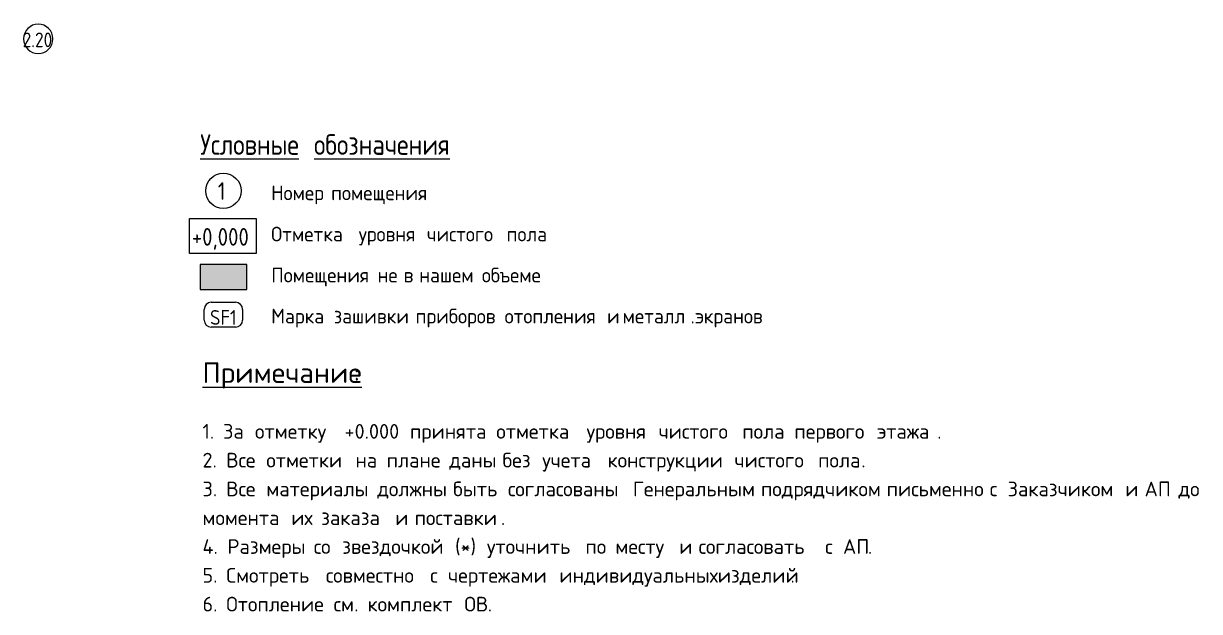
# Model space of a CAD drawing. Header units: millimetres. Extents: x -6228 to 201956, y -8553 to 30426.
# Drawn here: x 181967 to 201956, y 12006 to 22000 of the extents above; entities that cross this region are included whole.
import ezdxf

# ---------------------------------------------------------------- set-up
doc = ezdxf.new("R2010")
doc.units = ezdxf.units.MM
for name, color, linetype, lineweight in [('A-AREA-IDEN', 7, 'Continuous', 9), ('A-DETL-2', 7, 'Continuous', 9), ('G-ANNO-TEXT', 7, 'Continuous', 9)]:
    doc.layers.add(name, color=color, linetype=linetype, lineweight=lineweight)
for name, color, linetype, lineweight, true_color in [('A-DETL-GENF-7', 7, 'Continuous', 9, 0xf5f5f5), ('G-ANNO-TEXT-1', 7, 'Continuous', 9, 0x3c3c3c), ('G-ANNO-TEXT-2', 7, 'Continuous', 9, 0x008000)]:
    doc.layers.add(name, color=color, linetype=linetype, lineweight=lineweight, true_color=true_color)
doc.styles.add('GOST Common', font='GOST_Common.ttf', dxfattribs={"width": 0.9, "height": 250})
doc.styles.add('GOST Common_2', font='GOST_Common.ttf', dxfattribs={"width": 0.9, "height": 300})
doc.styles.add('GOST Common_3', font='GOST_Common.ttf', dxfattribs={"height": 250})
doc.styles.add('GOST Common_4', font='GOST_Common.ttf', dxfattribs={"width": 0.9, "height": 350})
doc.styles.add('ISOCPEUR_1', font='isocpeur.ttf', dxfattribs={"width": 0.9, "height": 250})
doc.styles.add('ISOCPEUR_3', font='isocpeur.ttf', dxfattribs={"height": 250})
doc.styles.add('ISOCPEUR_4', font='isocpeur.ttf', dxfattribs={"height": 350})

# ---------------------------------------------------------------- blocks, each defined once
blk = doc.blocks.new('Марка_Помещения - Номер-25198446-План зашивки приборов отопления в осях 1 этажа 12-23')
at = {"layer": 'A-AREA-IDEN'}
for start, end in [(360, 180), (180, 360)]:
    blk.add_arc((0, 0), 2.5, start, end, dxfattribs=at)

msp = doc.modelspace()

# ---------------------------------------------------------------- hatches: boundary and pattern name
at = {"layer": 'A-DETL-GENF-7'}
msp.add_hatch(color=256, dxfattribs=at).paths.add_polyline_path([(185760.9, 17479.4), (185760.9, 17901), (184968.4, 17901), (184968.4, 17479.4)])

# ---------------------------------------------------------------- linework, layer by layer
at = {"layer": 'A-DETL-2'}
for p, q in [((185760.9, 17901), (184968.4, 17901)), ((184968.4, 17901), (184968.4, 17479.4)), ((185760.9, 17479.4), (185760.9, 17901)), ((184968.4, 17479.4), (185760.9, 17479.4)), ((185158.4, 17261.4), (185570.9, 17261.4)), ((185038.4, 16959.7), (185038.4, 17141.4)), ((185690.9, 17141.4), (185690.9, 16959.7)), ((185570.9, 16839.7), (185158.4, 16839.7))]:
    msp.add_line(p, q, dxfattribs=at)
msp.add_circle((185364.6, 19156.2), 300, dxfattribs=at)
for centre, start, end in [((185158.4, 17141.4), 90, 180), ((185570.9, 17141.4), 0, 90), ((185158.4, 16959.7), 180, 270), ((185570.9, 16959.7), 270, 0)]:
    msp.add_arc(centre, 120, start, end, dxfattribs=at)
at = {"layer": 'G-ANNO-TEXT-1', "flags": 128}
msp.add_lwpolyline([(184787.9, 18686.7), (185921.8, 18686.7), (185921.8, 18090.7), (184787.9, 18090.7)], close=True, dxfattribs=at)

# ---------------------------------------------------------------- block references
at = {"layer": 'A-AREA-IDEN', "xscale": 99.99999999999993, "yscale": 99.99999999999993, "zscale": 99.99999999999993}
msp.add_blockref('Марка_Помещения - Номер-25198446-План зашивки приборов отопления в осях 1 этажа 12-23', (182217.3, 21738.8), dxfattribs=at)

# ---------------------------------------------------------------- texts
at = {"layer": 'A-AREA-IDEN', "insert": (181951.6, 21847.4), "char_height": 250, "width": 663.797, "attachment_point": 1, "style": 'GOST Common'}
msp.add_mtext('2.20', dxfattribs=at)
at = {"layer": 'G-ANNO-TEXT', "attachment_point": 1}
for s, insert, char_height, width, style in [('\\LУсловные', (184970.3, 20117.7), 350, 2215.063, 'GOST Common_4'), ('\\L\\fGOST Common|b0|i0|c204|p34|;\\W.9;\\L ', (186797.9, 20117.7), 350, 129.873, 'GOST Common_4'), ('\\Lобозначения', (186905.1, 20117.7), 350, 3015.948, 'GOST Common_4'), ('\\fGOST Common|b0|i0|c204|p34|;\\W.9;1', (185270.3, 19303.4), 300, 173.165, 'GOST Common_2'), ('\\LПримечание', (185009, 16240.6), 350, 3110.548, 'ISOCPEUR_4'), ('\\L\\fISOCPEUR|b0|i0|c204|p34|;\\L:', (187575.5, 16240.6), 350, 128.27, 'ISOCPEUR_4'), ('1. ', (185009, 15192.7), 250, 424.894, 'ISOCPEUR_3'), ('За', (185359.6, 15192.7), 250, 472.996, 'ISOCPEUR_3'), ('\\fISOCPEUR|b0|i0|c204|p34|; ', (185749.9, 15192.7), 250, 184.388, 'ISOCPEUR_3'), (' +0.000 ', (187264.6, 15192.7), 250, 1539.24, 'ISOCPEUR_3'), ('\\fISOCPEUR|b0|i0|c204|p34|; ', (189850.9, 15192.7), 250, 184.388, 'ISOCPEUR_3'), ('\\fISOCPEUR|b0|i0|c204|p34|; ', (191385.5, 15192.7), 250, 184.388, 'ISOCPEUR_3'), ('\\fISOCPEUR|b0|i0|c204|p34|; ', (192609.2, 15192.7), 250, 184.388, 'ISOCPEUR_3'), ('\\fISOCPEUR|b0|i0|c204|p34|; ', (194031.3, 15192.7), 250, 184.388, 'ISOCPEUR_3'), ('\\fISOCPEUR|b0|i0|c204|p34|; ', (194917.7, 15192.7), 250, 184.388, 'ISOCPEUR_3'), ('\\fISOCPEUR|b0|i0|c204|p34|; ', (196320, 15192.7), 250, 184.388, 'ISOCPEUR_3'), ('отметку', (185902, 15192.7), 250, 1651.476, 'ISOCPEUR_3'), ('принята', (188534.6, 15192.7), 250, 1595.358, 'ISOCPEUR_3'), ('отметка', (190003, 15192.7), 250, 1675.527, 'ISOCPEUR_3'), ('уровня', (191537.6, 15192.7), 250, 1298.734, 'ISOCPEUR_3'), ('чистого', (192761.3, 15192.7), 250, 1539.24, 'ISOCPEUR_3'), ('пола', (194183.5, 15192.7), 250, 889.873, 'ISOCPEUR_3'), ('первого', (195069.8, 15192.7), 250, 1515.189, 'ISOCPEUR_3'), ('этажа', (196472.1, 15192.7), 250, 1242.616, 'ISOCPEUR_3'), ('\\fISOCPEUR|b0|i0|c204|p34|;.', (197497.4, 15192.7), 250, 88.186, 'ISOCPEUR_3'), ('2. ', (185009, 14703.2), 250, 489.029, 'ISOCPEUR_3'), ('Все', (185412.5, 14703.2), 250, 641.35, 'ISOCPEUR_3'), ('\\fISOCPEUR|b0|i0|c204|p34|; ', (185941.7, 14703.2), 250, 184.388, 'ISOCPEUR_3'), ('отметки', (186093.8, 14703.2), 250, 1651.476, 'ISOCPEUR_3'), ('\\fISOCPEUR|b0|i0|c204|p34|; ', (187456.4, 14703.2), 250, 184.388, 'ISOCPEUR_3'), ('на', (187608.6, 14703.2), 250, 456.962, 'ISOCPEUR_3'), ('\\fISOCPEUR|b0|i0|c204|p34|; ', (187985.6, 14703.2), 250, 184.388, 'ISOCPEUR_3'), ('плане', (188137.7, 14703.2), 250, 1106.329, 'ISOCPEUR_3'), ('\\fISOCPEUR|b0|i0|c204|p34|; ', (189050.5, 14703.2), 250, 184.388, 'ISOCPEUR_3'), ('даны', (189202.7, 14703.2), 250, 913.924, 'ISOCPEUR_3'), ('\\fISOCPEUR|b0|i0|c204|p34|; ', (189956.7, 14703.2), 250, 184.388, 'ISOCPEUR_3'), ('без', (190108.9, 14703.2), 250, 633.333, 'ISOCPEUR_3'), ('\\fISOCPEUR|b0|i0|c204|p34|; ', (190631.4, 14703.2), 250, 184.388, 'ISOCPEUR_3'), ('учета', (190783.6, 14703.2), 250, 1162.447, 'ISOCPEUR_3'), ('\\fISOCPEUR|b0|i0|c204|p34|; ', (191742.7, 14703.2), 250, 184.388, 'ISOCPEUR_3'), ('конструкции', (191894.8, 14703.2), 250, 2429.113, 'ISOCPEUR_3'), ('\\fISOCPEUR|b0|i0|c204|p34|; ', (193899, 14703.2), 250, 184.388, 'ISOCPEUR_3'), ('чистого', (194051.2, 14703.2), 250, 1539.24, 'ISOCPEUR_3'), ('\\fISOCPEUR|b0|i0|c204|p34|; ', (195321.2, 14703.2), 250, 184.388, 'ISOCPEUR_3'), ('пола', (195473.3, 14703.2), 250, 889.873, 'ISOCPEUR_3'), ('\\fISOCPEUR|b0|i0|c204|p34|;.', (196207.5, 14703.2), 250, 88.186, 'ISOCPEUR_3'), ('3. ', (185009, 14213.7), 250, 489.029, 'ISOCPEUR_3'), ('Все', (185412.5, 14213.7), 250, 641.35, 'ISOCPEUR_3'), ('\\fISOCPEUR|b0|i0|c204|p34|; ', (185941.7, 14213.7), 250, 184.388, 'ISOCPEUR_3'), ('\\fISOCPEUR|b0|i0|c204|p34|; ', (187826.8, 14213.7), 250, 184.388, 'ISOCPEUR_3'), ('\\fISOCPEUR|b0|i0|c204|p34|; ', (189116.7, 14213.7), 250, 184.388, 'ISOCPEUR_3'), ('быть', (189268.8, 14213.7), 250, 945.991, 'ISOCPEUR_3'), ('\\fISOCPEUR|b0|i0|c204|p34|; ', (190049.3, 14213.7), 250, 184.388, 'ISOCPEUR_3'), ('\\fISOCPEUR|b0|i0|c204|p34|; ', (192172.6, 14213.7), 250, 184.388, 'ISOCPEUR_3'), ('Генеральным', (192324.8, 14213.7), 250, 2453.164, 'ISOCPEUR_3'), ('\\fISOCPEUR|b0|i0|c204|p34|; ', (194348.8, 14213.7), 250, 184.388, 'ISOCPEUR_3'), ('\\fISOCPEUR|b0|i0|c204|p34|; ', (196485.3, 14213.7), 250, 184.388, 'ISOCPEUR_3'), ('\\fISOCPEUR|b0|i0|c204|p34|; ', (198238.2, 14213.7), 250, 184.388, 'ISOCPEUR_3'), ('\\fISOCPEUR|b0|i0|c204|p34|; ', (198542.5, 14213.7), 250, 184.388, 'ISOCPEUR_3'), ('Заказчиком', (198694.6, 14213.7), 250, 2236.708, 'ISOCPEUR_3'), ('\\fISOCPEUR|b0|i0|c204|p34|; ', (200540.1, 14213.7), 250, 184.388, 'ISOCPEUR_3'), ('\\fISOCPEUR|b0|i0|c204|p34|; ', (200870.8, 14213.7), 250, 184.388, 'ISOCPEUR_3'), ('АП', (201022.9, 14213.7), 250, 513.08, 'ISOCPEUR_3'), ('\\fISOCPEUR|b0|i0|c204|p34|; ', (201446.3, 14213.7), 250, 184.388, 'ISOCPEUR_3'), ('\\fISOCPEUR|b0|i0|c204|p34|; ', (201955.6, 14213.7), 250, 184.388, 'ISOCPEUR_3'), ('материалы', (186093.8, 14213.7), 250, 2100.421, 'ISOCPEUR_3'), ('должны', (187979, 14213.7), 250, 1378.902, 'ISOCPEUR_3'), ('согласованы', (190201.5, 14213.7), 250, 2389.029, 'ISOCPEUR_3'), ('подрядчиком', (194501, 14213.7), 250, 2405.062, 'ISOCPEUR_3'), ('письменно', (196637.5, 14213.7), 250, 1940.084, 'ISOCPEUR_3'), ('\\fISOCPEUR|b0|i0|c204|p34|;с', (198390.3, 14213.7), 250, 184.388, 'ISOCPEUR_3'), ('\\fISOCPEUR|b0|i0|c204|p34|;и', (200692.2, 14213.7), 250, 216.456, 'ISOCPEUR_3'), ('до', (201598.4, 14213.7), 250, 432.911, 'ISOCPEUR_3'), ('момента', (185009, 13724.3), 250, 1643.459, 'ISOCPEUR_3'), ('\\fISOCPEUR|b0|i0|c204|p34|; ', (186365, 13724.3), 250, 184.388, 'ISOCPEUR_3'), ('их', (186517.2, 13724.3), 250, 432.911, 'ISOCPEUR_3'), ('\\fISOCPEUR|b0|i0|c204|p34|; ', (186874.3, 13724.3), 250, 184.388, 'ISOCPEUR_3'), ('заказа', (187026.5, 13724.3), 250, 1338.818, 'ISOCPEUR_3'), ('\\fISOCPEUR|b0|i0|c204|p34|; ', (188131.1, 13724.3), 250, 184.388, 'ISOCPEUR_3'), ('\\fISOCPEUR|b0|i0|c204|p34|;и', (188283.2, 13724.3), 250, 216.456, 'ISOCPEUR_3'), ('\\fISOCPEUR|b0|i0|c204|p34|; ', (188461.8, 13724.3), 250, 184.388, 'ISOCPEUR_3'), ('поставки', (188614, 13724.3), 250, 1779.746, 'ISOCPEUR_3'), ('\\fISOCPEUR|b0|i0|c204|p34|;.', (190082.4, 13724.3), 250, 88.186, 'ISOCPEUR_3'), ('4. ', (185009, 13234.8), 250, 513.08, 'ISOCPEUR_3'), ('Размеры', (185432.4, 13234.8), 250, 1595.358, 'ISOCPEUR_3'), ('\\fISOCPEUR|b0|i0|c204|p34|; ', (186748.7, 13234.8), 250, 184.388, 'ISOCPEUR_3'), ('\\fISOCPEUR|b0|i0|c204|p34|; ', (187231.5, 13234.8), 250, 184.388, 'ISOCPEUR_3'), ('звездочкой', (187383.7, 13234.8), 250, 2132.489, 'ISOCPEUR_3'), (' (*) ', (189143.1, 13234.8), 250, 849.789, 'ISOCPEUR_3'), ('\\fISOCPEUR|b0|i0|c204|p34|; ', (191365.6, 13234.8), 250, 184.388, 'ISOCPEUR_3'), ('\\fISOCPEUR|b0|i0|c204|p34|; ', (191875, 13234.8), 250, 184.388, 'ISOCPEUR_3'), ('\\fISOCPEUR|b0|i0|c204|p34|; ', (192959.8, 13234.8), 250, 184.388, 'ISOCPEUR_3'), ('\\fISOCPEUR|b0|i0|c204|p34|; ', (193290.5, 13234.8), 250, 184.388, 'ISOCPEUR_3'), ('\\fISOCPEUR|b0|i0|c204|p34|; ', (195440.2, 13234.8), 250, 184.388, 'ISOCPEUR_3'), ('\\fISOCPEUR|b0|i0|c204|p34|; ', (195744.5, 13234.8), 250, 184.388, 'ISOCPEUR_3'), ('АП', (195896.6, 13234.8), 250, 513.08, 'ISOCPEUR_3'), ('со', (186900.8, 13234.8), 250, 400.844, 'ISOCPEUR_3'), ('уточнить', (189844.3, 13234.8), 250, 1843.881, 'ISOCPEUR_3'), ('по', (191517.8, 13234.8), 250, 432.911, 'ISOCPEUR_3'), ('месту', (192027.1, 13234.8), 250, 1130.379, 'ISOCPEUR_3'), ('\\fISOCPEUR|b0|i0|c204|p34|;и', (193111.9, 13234.8), 250, 216.456, 'ISOCPEUR_3'), ('согласовать', (193442.6, 13234.8), 250, 2421.096, 'ISOCPEUR_3'), ('\\fISOCPEUR|b0|i0|c204|p34|;с', (195592.4, 13234.8), 250, 184.388, 'ISOCPEUR_3'), ('\\fISOCPEUR|b0|i0|c204|p34|;.', (196320, 13234.8), 250, 88.186, 'ISOCPEUR_3'), ('5. ', (185009, 12745.3), 250, 489.029, 'ISOCPEUR_3'), ('Смотреть', (185412.5, 12745.3), 250, 1867.932, 'ISOCPEUR_3'), ('\\fISOCPEUR|b0|i0|c204|p34|; ', (186953.7, 12745.3), 250, 184.388, 'ISOCPEUR_3'), ('совместно', (187105.8, 12745.3), 250, 1964.134, 'ISOCPEUR_3'), ('\\fISOCPEUR|b0|i0|c204|p34|; ', (188726.4, 12745.3), 250, 184.388, 'ISOCPEUR_3'), ('\\fISOCPEUR|b0|i0|c204|p34|;с', (188878.6, 12745.3), 250, 184.388, 'ISOCPEUR_3'), ('\\fISOCPEUR|b0|i0|c204|p34|; ', (189030.7, 12745.3), 250, 184.388, 'ISOCPEUR_3'), ('чертежами', (189182.8, 12745.3), 250, 2108.438, 'ISOCPEUR_3'), ('\\fISOCPEUR|b0|i0|c204|p34|; ', (190922.5, 12745.3), 250, 184.388, 'ISOCPEUR_3'), ('индивидуальных', (191074.6, 12745.3), 250, 3078.48, 'ISOCPEUR_3'), ('\\fISOCPEUR|b0|i0|c204|p34|; ', (193614.6, 12745.3), 250, 184.388, 'ISOCPEUR_3'), ('изделий', (193766.7, 12745.3), 250, 1499.156, 'ISOCPEUR_3'), ('\\fISOCPEUR|b0|i0|c204|p34|;.', (195003.7, 12745.3), 250, 88.186, 'ISOCPEUR_3'), ('6. ', (185009, 12255.8), 250, 489.029, 'ISOCPEUR_3'), ('Отопление', (185412.5, 12255.8), 250, 2028.269, 'ISOCPEUR_3'), ('\\fISOCPEUR|b0|i0|c204|p34|; ', (187086, 12255.8), 250, 184.388, 'ISOCPEUR_3'), ('\\fISOCPEUR|b0|i0|c204|p34|; ', (189308.5, 12255.8), 250, 184.388, 'ISOCPEUR_3'), ('ОВ', (189460.6, 12255.8), 250, 481.013, 'ISOCPEUR_3'), ('см', (187238.1, 12255.8), 250, 424.894, 'ISOCPEUR_3'), ('. ', (187588.7, 12255.8), 250, 272.574, 'ISOCPEUR_3'), ('комплект', (187813.6, 12255.8), 250, 1811.814, 'ISOCPEUR_3'), ('\\fISOCPEUR|b0|i0|c204|p34|;.', (189857.5, 12255.8), 250, 88.186, 'ISOCPEUR_3')]:
    msp.add_mtext(s, dxfattribs=dict(at, insert=insert, char_height=char_height, width=width, style=style))
at = {"layer": 'G-ANNO-TEXT-1', "attachment_point": 1}
for s, insert, char_height, width, style in [('Номер', (186176.6, 19246.1), 250, 1130.379, 'GOST Common_3'), ('\\fGOST Common|b0|i0|c204|p34|; ', (187109.3, 19246.1), 250, 104.219, 'GOST Common_3'), ('помещения', (187195.2, 19246.1), 250, 2060.337, 'GOST Common_3'), ('+0,000', (184827.9, 18523.4), 300, 1269.873, 'GOST Common_2'), ('Отметка', (186176.6, 18546.1), 250, 1699.578, 'GOST Common_3'), ('\\fGOST Common|b0|i0|c204|p34|; ', (187578.9, 18546.1), 250, 104.219, 'GOST Common_3'), ('уровня', (187664.9, 18546.1), 250, 1298.734, 'GOST Common_3'), ('\\fGOST Common|b0|i0|c204|p34|; ', (188736.4, 18546.1), 250, 104.219, 'GOST Common_3'), ('чистого', (188822.4, 18546.1), 250, 1539.24, 'GOST Common_3'), ('\\fGOST Common|b0|i0|c204|p34|; ', (190092.4, 18546.1), 250, 104.219, 'GOST Common_3'), ('пола', (190178.4, 18546.1), 250, 889.873, 'GOST Common_3'), ('Помещения', (186179, 17849.1), 250, 2084.387, 'GOST Common_3'), ('\\fGOST Common|b0|i0|c204|p34|; ', (187898.8, 17849.1), 250, 104.219, 'GOST Common_3'), ('\\fGOST Common|b0|i0|c204|p34|; ', (188342, 17849.1), 250, 104.219, 'GOST Common_3'), ('\\fGOST Common|b0|i0|c204|p34|; ', (188606.5, 17849.1), 250, 104.219, 'GOST Common_3'), ('\\fGOST Common|b0|i0|c204|p34|; ', (189671.5, 17849.1), 250, 104.219, 'GOST Common_3'), ('объеме', (189757.5, 17849.1), 250, 1362.869, 'GOST Common_3'), ('не', (187984.8, 17849.1), 250, 432.911, 'GOST Common_3'), ('\\fGOST Common|b0|i0|c204|p34|;в', (188427.9, 17849.1), 250, 216.456, 'GOST Common_3'), ('нашем', (188692.5, 17849.1), 250, 1186.497, 'GOST Common_3'), ('Марка', (186176.6, 17151.9), 250, 1186.497, 'GOST Common_3'), ('\\fGOST Common|b0|i0|c204|p34|; ', (187155.6, 17151.9), 250, 104.219, 'GOST Common_3'), ('зашивки', (187241.6, 17151.9), 250, 1579.324, 'GOST Common_3'), ('\\fGOST Common|b0|i0|c204|p34|; ', (188544.6, 17151.9), 250, 104.219, 'GOST Common_3'), ('приборов', (188630.6, 17151.9), 250, 1731.645, 'GOST Common_3'), ('\\fGOST Common|b0|i0|c204|p34|; ', (190059.4, 17151.9), 250, 104.219, 'GOST Common_3'), ('отопления', (190145.4, 17151.9), 250, 2004.219, 'GOST Common_3'), ('\\fGOST Common|b0|i0|c204|p34|; ', (191799, 17151.9), 250, 104.219, 'GOST Common_3'), ('\\fGOST Common|b0|i0|c204|p34|;и', (191885, 17151.9), 250, 216.456, 'GOST Common_3'), ('\\fGOST Common|b0|i0|c204|p34|; ', (192063.6, 17151.9), 250, 104.219, 'GOST Common_3'), ('металл', (192149.6, 17151.9), 250, 1402.953, 'GOST Common_3'), ('экранов', (193379.9, 17151.9), 250, 1539.24, 'GOST Common_3'), ('\\fGOST Common|b0|i0|c204|p34|; ', (194649.9, 17151.9), 250, 104.219, 'GOST Common_3'), ('\\fGOST Common|b0|i0|c204|p34|;.', (193307.1, 17151.9), 250, 88.186, 'GOST Common_3')]:
    msp.add_mtext(s, dxfattribs=dict(at, insert=insert, char_height=char_height, width=width, style=style))
at = {"layer": 'G-ANNO-TEXT-2', "insert": (185136.8, 17129.2), "char_height": 250, "width": 548.354, "attachment_point": 1, "style": 'ISOCPEUR_1'}
msp.add_mtext('SF1', dxfattribs=at)

doc.saveas('drawing.dxf')
